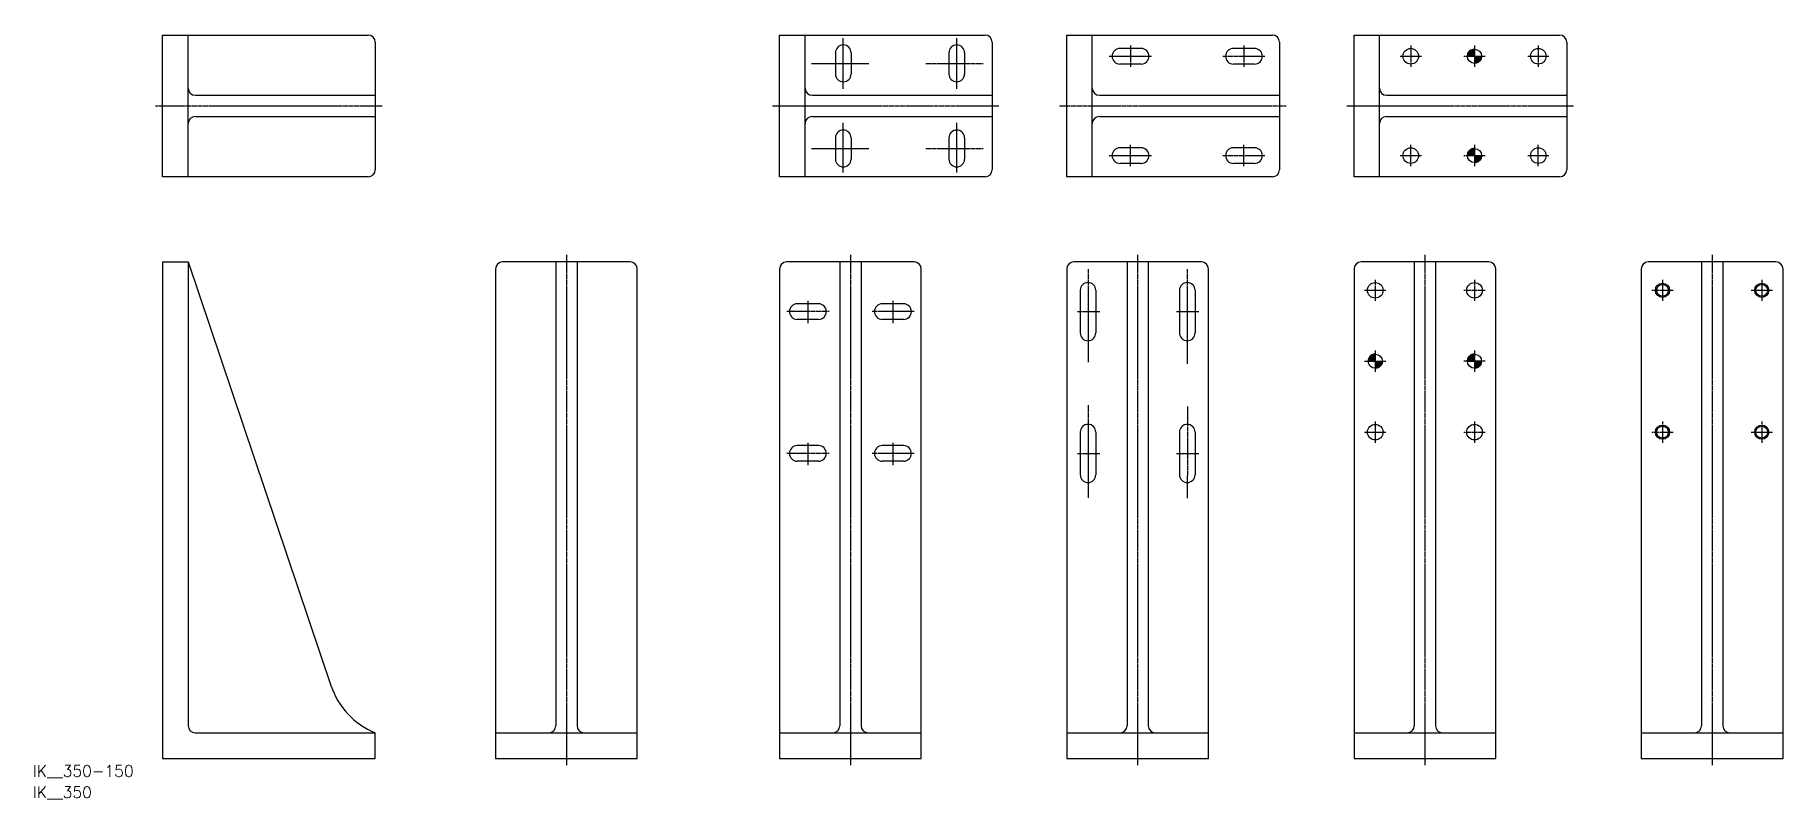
# Model space of a CAD drawing. Extents: x 11 to 1244, y 9 to 548.
import ezdxf

# ---------------------------------------------------------------- set-up
doc = ezdxf.new("R2010")
doc.units = 0
doc.linetypes.add('CENTER', pattern=[2, 1.25, -0.25, 0.25, -0.25])
doc.layers.get('0').update_dxf_attribs({"linetype": 'CONTINUOUS'})
doc.layers.add('CENTER', color=1, linetype='CENTER')
doc.styles.get("Standard").update_dxf_attribs({"font": 'txt.shx'})

# ---------------------------------------------------------------- blocks, each defined once
blk = doc.blocks.new('*U2')
at = {"color": 7, "linetype": 'CONTINUOUS'}
for p, q in [((1021.9, 534.2), (1021.7, 532.9)), ((1021.7, 532.9), (1026.7, 532.9)), ((1022.4, 535.4), (1021.9, 534.2)), ((1023.2, 536.5), (1022.4, 535.4)), ((1024.2, 537.3), (1023.2, 536.5)), ((1025.4, 537.8), (1024.2, 537.3)), ((1026.7, 537.9), (1025.4, 537.8)), ((1026.7, 537.8), (1026.7, 537.9)), ((1026.7, 537.8), (1026.7, 537.3)), ((1026.7, 537.3), (1026.7, 536.5)), ((1026.7, 536.5), (1026.7, 535.4)), ((1026.7, 535.4), (1026.7, 534.2)), ((1026.7, 534.2), (1026.7, 532.9)), ((1026.7, 532.9), (1031.7, 532.9)), ((1026.7, 532.9), (1026.7, 531.6)), ((1026.7, 531.6), (1026.7, 530.4)), ((1026.7, 530.4), (1026.7, 529.4)), ((1031, 530.4), (1030.2, 529.4)), ((1031.5, 531.6), (1031, 530.4)), ((1031.7, 532.9), (1031.5, 531.6)), ((1026.7, 529.4), (1026.7, 528.6)), ((1026.7, 528.6), (1026.7, 528.1)), ((1028, 528.1), (1026.7, 527.9)), ((1026.7, 527.9), (1026.7, 528.1)), ((1029.2, 528.6), (1028, 528.1)), ((1030.2, 529.4), (1029.2, 528.6))]:
    blk.add_line(p, q, dxfattribs=at)
for points in [[(1021.9, 534.2), (1021.7, 532.9), (1026.7, 532.9)], [(1021.7, 532.9), (1021.7, 532.9), (1026.7, 532.9)], [(1022.4, 535.4), (1021.9, 534.2), (1026.7, 534.2)], [(1023.2, 536.5), (1022.4, 535.4), (1026.7, 535.4)], [(1024.2, 537.3), (1023.2, 536.5), (1026.7, 536.5)], [(1025.4, 537.8), (1024.2, 537.3), (1026.7, 537.3)], [(1026.7, 537.9), (1025.4, 537.8), (1026.7, 537.8)], [(1026.7, 532.9), (1026.7, 532.9), (1031.7, 532.9)], [(1026.7, 532.9), (1026.7, 531.6), (1031.5, 531.6)], [(1026.7, 531.6), (1026.7, 530.4), (1031, 530.4)], [(1026.7, 530.4), (1026.7, 529.4), (1030.2, 529.4)], [(1026.7, 529.4), (1026.7, 528.6), (1029.2, 528.6)], [(1026.7, 528.6), (1026.7, 528.1), (1028, 528.1)]]:
    blk.add_solid(points, dxfattribs=at)
at = {"color": 7, "linetype": 'CONTINUOUS', "extrusion": (0, 0, -1)}
for points in [[(-1021.9, 534.2), (-1026.7, 534.2), (-1026.7, 532.9)], [(-1022.4, 535.4), (-1026.7, 535.4), (-1026.7, 534.2)], [(-1023.2, 536.5), (-1026.7, 536.5), (-1026.7, 535.4)], [(-1024.2, 537.3), (-1026.7, 537.3), (-1026.7, 536.5)], [(-1025.4, 537.8), (-1026.7, 537.8), (-1026.7, 537.3)], [(-1026.7, 532.9), (-1031.7, 532.9), (-1031.5, 531.6)], [(-1026.7, 531.6), (-1031.5, 531.6), (-1031, 530.4)], [(-1026.7, 530.4), (-1031, 530.4), (-1030.2, 529.4)], [(-1026.7, 529.4), (-1030.2, 529.4), (-1029.2, 528.6)], [(-1026.7, 528.6), (-1029.2, 528.6), (-1028, 528.1)], [(-1026.7, 528.1), (-1028, 528.1), (-1026.7, 527.9)]]:
    blk.add_solid(points, dxfattribs=at)
blk = doc.blocks.new('*U3')
at = {"color": 7, "linetype": 'CONTINUOUS'}
for p, q in [((1021.9, 464.2), (1021.7, 462.9)), ((1021.7, 462.9), (1026.7, 462.9)), ((1022.4, 465.4), (1021.9, 464.2)), ((1023.2, 466.5), (1022.4, 465.4)), ((1024.2, 467.3), (1023.2, 466.5)), ((1025.4, 467.8), (1024.2, 467.3)), ((1026.7, 467.9), (1025.4, 467.8)), ((1026.7, 467.8), (1026.7, 467.9)), ((1026.7, 467.8), (1026.7, 467.3)), ((1026.7, 467.3), (1026.7, 466.5)), ((1026.7, 466.5), (1026.7, 465.4)), ((1026.7, 465.4), (1026.7, 464.2)), ((1026.7, 464.2), (1026.7, 462.9)), ((1026.7, 462.9), (1031.7, 462.9)), ((1026.7, 462.9), (1026.7, 461.6)), ((1026.7, 461.6), (1026.7, 460.4)), ((1026.7, 460.4), (1026.7, 459.4)), ((1026.7, 459.4), (1026.7, 458.6)), ((1026.7, 458.6), (1026.7, 458.1)), ((1028, 458.1), (1026.7, 457.9)), ((1026.7, 457.9), (1026.7, 458.1)), ((1029.2, 458.6), (1028, 458.1)), ((1030.2, 459.4), (1029.2, 458.6)), ((1031, 460.4), (1030.2, 459.4)), ((1031.5, 461.6), (1031, 460.4)), ((1031.7, 462.9), (1031.5, 461.6))]:
    blk.add_line(p, q, dxfattribs=at)
for points in [[(1021.9, 464.2), (1021.7, 462.9), (1026.7, 462.9)], [(1021.7, 462.9), (1021.7, 462.9), (1026.7, 462.9)], [(1022.4, 465.4), (1021.9, 464.2), (1026.7, 464.2)], [(1023.2, 466.5), (1022.4, 465.4), (1026.7, 465.4)], [(1024.2, 467.3), (1023.2, 466.5), (1026.7, 466.5)], [(1025.4, 467.8), (1024.2, 467.3), (1026.7, 467.3)], [(1026.7, 467.9), (1025.4, 467.8), (1026.7, 467.8)], [(1026.7, 462.9), (1026.7, 462.9), (1031.7, 462.9)], [(1026.7, 462.9), (1026.7, 461.6), (1031.5, 461.6)], [(1026.7, 461.6), (1026.7, 460.4), (1031, 460.4)], [(1026.7, 460.4), (1026.7, 459.4), (1030.2, 459.4)], [(1026.7, 459.4), (1026.7, 458.6), (1029.2, 458.6)], [(1026.7, 458.6), (1026.7, 458.1), (1028, 458.1)]]:
    blk.add_solid(points, dxfattribs=at)
at = {"color": 7, "linetype": 'CONTINUOUS', "extrusion": (0, 0, -1)}
for points in [[(-1021.9, 464.2), (-1026.7, 464.2), (-1026.7, 462.9)], [(-1022.4, 465.4), (-1026.7, 465.4), (-1026.7, 464.2)], [(-1023.2, 466.5), (-1026.7, 466.5), (-1026.7, 465.4)], [(-1024.2, 467.3), (-1026.7, 467.3), (-1026.7, 466.5)], [(-1025.4, 467.8), (-1026.7, 467.8), (-1026.7, 467.3)], [(-1026.7, 462.9), (-1031.7, 462.9), (-1031.5, 461.6)], [(-1026.7, 461.6), (-1031.5, 461.6), (-1031, 460.4)], [(-1026.7, 460.4), (-1031, 460.4), (-1030.2, 459.4)], [(-1026.7, 459.4), (-1030.2, 459.4), (-1029.2, 458.6)], [(-1026.7, 458.6), (-1029.2, 458.6), (-1028, 458.1)], [(-1026.7, 458.1), (-1028, 458.1), (-1026.7, 457.9)]]:
    blk.add_solid(points, dxfattribs=at)
blk = doc.blocks.new('*U4')
at = {"color": 7, "linetype": 'CONTINUOUS'}
for p, q in [((1023.2, 321.5), (1022.4, 320.4)), ((1024.2, 322.3), (1023.2, 321.5)), ((1025.4, 322.8), (1024.2, 322.3)), ((1026.7, 322.9), (1025.4, 322.8)), ((1026.7, 322.8), (1026.7, 322.9)), ((1026.7, 322.8), (1026.7, 322.3)), ((1026.7, 322.3), (1026.7, 321.5)), ((1026.7, 321.5), (1026.7, 320.4)), ((1021.9, 319.2), (1021.7, 317.9)), ((1021.7, 317.9), (1026.7, 317.9)), ((1022.4, 320.4), (1021.9, 319.2)), ((1026.7, 320.4), (1026.7, 319.2)), ((1026.7, 319.2), (1026.7, 317.9)), ((1026.7, 317.9), (1031.7, 317.9)), ((1026.7, 317.9), (1026.7, 316.6)), ((1026.7, 316.6), (1026.7, 315.4)), ((1026.7, 315.4), (1026.7, 314.4)), ((1026.7, 314.4), (1026.7, 313.6)), ((1026.7, 313.6), (1026.7, 313.1)), ((1028, 313.1), (1026.7, 312.9)), ((1026.7, 312.9), (1026.7, 313.1)), ((1029.2, 313.6), (1028, 313.1)), ((1030.2, 314.4), (1029.2, 313.6)), ((1031, 315.4), (1030.2, 314.4)), ((1031.5, 316.6), (1031, 315.4)), ((1031.7, 317.9), (1031.5, 316.6))]:
    blk.add_line(p, q, dxfattribs=at)
for points in [[(1023.2, 321.5), (1022.4, 320.4), (1026.7, 320.4)], [(1024.2, 322.3), (1023.2, 321.5), (1026.7, 321.5)], [(1025.4, 322.8), (1024.2, 322.3), (1026.7, 322.3)], [(1026.7, 322.9), (1025.4, 322.8), (1026.7, 322.8)], [(1021.9, 319.2), (1021.7, 317.9), (1026.7, 317.9)], [(1021.7, 317.9), (1021.7, 317.9), (1026.7, 317.9)], [(1022.4, 320.4), (1021.9, 319.2), (1026.7, 319.2)], [(1026.7, 317.9), (1026.7, 317.9), (1031.7, 317.9)], [(1026.7, 317.9), (1026.7, 316.6), (1031.5, 316.6)], [(1026.7, 316.6), (1026.7, 315.4), (1031, 315.4)], [(1026.7, 315.4), (1026.7, 314.4), (1030.2, 314.4)], [(1026.7, 314.4), (1026.7, 313.6), (1029.2, 313.6)], [(1026.7, 313.6), (1026.7, 313.1), (1028, 313.1)]]:
    blk.add_solid(points, dxfattribs=at)
at = {"color": 7, "linetype": 'CONTINUOUS', "extrusion": (0, 0, -1)}
for points in [[(-1023.2, 321.5), (-1026.7, 321.5), (-1026.7, 320.4)], [(-1024.2, 322.3), (-1026.7, 322.3), (-1026.7, 321.5)], [(-1025.4, 322.8), (-1026.7, 322.8), (-1026.7, 322.3)], [(-1021.9, 319.2), (-1026.7, 319.2), (-1026.7, 317.9)], [(-1022.4, 320.4), (-1026.7, 320.4), (-1026.7, 319.2)], [(-1026.7, 317.9), (-1031.7, 317.9), (-1031.5, 316.6)], [(-1026.7, 316.6), (-1031.5, 316.6), (-1031, 315.4)], [(-1026.7, 315.4), (-1031, 315.4), (-1030.2, 314.4)], [(-1026.7, 314.4), (-1030.2, 314.4), (-1029.2, 313.6)], [(-1026.7, 313.6), (-1029.2, 313.6), (-1028, 313.1)], [(-1026.7, 313.1), (-1028, 313.1), (-1026.7, 312.9)]]:
    blk.add_solid(points, dxfattribs=at)
blk = doc.blocks.new('*U5')
at = {"color": 7, "linetype": 'CONTINUOUS'}
for p, q in [((953.2, 321.5), (952.4, 320.4)), ((954.2, 322.3), (953.2, 321.5)), ((955.4, 322.8), (954.2, 322.3)), ((956.7, 322.9), (955.4, 322.8)), ((956.7, 322.8), (956.7, 322.9)), ((956.7, 322.8), (956.7, 322.3)), ((956.7, 322.3), (956.7, 321.5)), ((956.7, 321.5), (956.7, 320.4)), ((951.9, 319.2), (951.7, 317.9)), ((951.7, 317.9), (956.7, 317.9)), ((952.4, 320.4), (951.9, 319.2)), ((956.7, 320.4), (956.7, 319.2)), ((956.7, 319.2), (956.7, 317.9)), ((956.7, 317.9), (961.7, 317.9)), ((956.7, 317.9), (956.7, 316.6)), ((956.7, 316.6), (956.7, 315.4)), ((956.7, 315.4), (956.7, 314.4)), ((956.7, 314.4), (956.7, 313.6)), ((956.7, 313.6), (956.7, 313.1)), ((958, 313.1), (956.7, 312.9)), ((956.7, 312.9), (956.7, 313.1)), ((959.2, 313.6), (958, 313.1)), ((960.2, 314.4), (959.2, 313.6)), ((961, 315.4), (960.2, 314.4)), ((961.5, 316.6), (961, 315.4)), ((961.7, 317.9), (961.5, 316.6))]:
    blk.add_line(p, q, dxfattribs=at)
for points in [[(953.2, 321.5), (952.4, 320.4), (956.7, 320.4)], [(954.2, 322.3), (953.2, 321.5), (956.7, 321.5)], [(955.4, 322.8), (954.2, 322.3), (956.7, 322.3)], [(956.7, 322.9), (955.4, 322.8), (956.7, 322.8)], [(951.9, 319.2), (951.7, 317.9), (956.7, 317.9)], [(951.7, 317.9), (951.7, 317.9), (956.7, 317.9)], [(952.4, 320.4), (951.9, 319.2), (956.7, 319.2)], [(956.7, 317.9), (956.7, 317.9), (961.7, 317.9)], [(956.7, 317.9), (956.7, 316.6), (961.5, 316.6)], [(956.7, 316.6), (956.7, 315.4), (961, 315.4)], [(956.7, 315.4), (956.7, 314.4), (960.2, 314.4)], [(956.7, 314.4), (956.7, 313.6), (959.2, 313.6)], [(956.7, 313.6), (956.7, 313.1), (958, 313.1)]]:
    blk.add_solid(points, dxfattribs=at)
at = {"color": 7, "linetype": 'CONTINUOUS', "extrusion": (0, 0, -1)}
for points in [[(-953.2, 321.5), (-956.7, 321.5), (-956.7, 320.4)], [(-954.2, 322.3), (-956.7, 322.3), (-956.7, 321.5)], [(-955.4, 322.8), (-956.7, 322.8), (-956.7, 322.3)], [(-951.9, 319.2), (-956.7, 319.2), (-956.7, 317.9)], [(-952.4, 320.4), (-956.7, 320.4), (-956.7, 319.2)], [(-956.7, 317.9), (-961.7, 317.9), (-961.5, 316.6)], [(-956.7, 316.6), (-961.5, 316.6), (-961, 315.4)], [(-956.7, 315.4), (-961, 315.4), (-960.2, 314.4)], [(-956.7, 314.4), (-960.2, 314.4), (-959.2, 313.6)], [(-956.7, 313.6), (-959.2, 313.6), (-958, 313.1)], [(-956.7, 313.1), (-958, 313.1), (-956.7, 312.9)]]:
    blk.add_solid(points, dxfattribs=at)

msp = doc.modelspace()

# ---------------------------------------------------------------- linework, layer by layer
at = {"color": 7, "linetype": 'CONTINUOUS'}
for p, q in [((101.4, 547.9), (246.4, 547.9)), ((101.4, 447.9), (101.4, 547.9)), ((119.4, 447.9), (119.4, 547.9)), ((251.4, 542.9), (251.4, 452.9)), ((536.5, 547.9), (681.5, 547.9)), ((536.5, 447.9), (536.5, 547.9)), ((554.5, 447.9), (554.5, 547.9)), ((686.5, 542.9), (686.5, 452.9)), ((739.1, 547.9), (884.1, 547.9)), ((739.1, 447.9), (739.1, 547.9)), ((757.1, 447.9), (757.1, 547.9)), ((889.1, 542.9), (889.1, 452.9)), ((941.7, 547.9), (1086.7, 547.9)), ((941.7, 447.9), (941.7, 547.9)), ((959.7, 447.9), (959.7, 547.9)), ((1091.7, 542.9), (1091.7, 452.9)), ((576, 535.4), (576, 520.4)), ((587, 535.4), (587, 520.4)), ((656, 535.4), (656, 520.4)), ((667, 535.4), (667, 520.4)), ((791.6, 538.4), (776.6, 538.4)), ((871.6, 538.4), (856.6, 538.4)), ((791.6, 527.4), (776.6, 527.4)), ((871.6, 527.4), (856.6, 527.4)), ((124.4, 505.4), (251.4, 505.4)), ((559.5, 505.4), (686.5, 505.4)), ((762.1, 505.4), (889.1, 505.4)), ((964.7, 505.4), (1091.7, 505.4)), ((124.4, 490.4), (251.4, 490.4)), ((559.5, 490.4), (686.5, 490.4)), ((762.1, 490.4), (889.1, 490.4)), ((964.7, 490.4), (1091.7, 490.4)), ((576, 475.4), (576, 460.4)), ((587, 475.4), (587, 460.4)), ((656, 475.4), (656, 460.4)), ((667, 475.4), (667, 460.4)), ((791.6, 468.4), (776.6, 468.4)), ((791.6, 457.4), (776.6, 457.4)), ((871.6, 468.4), (856.6, 468.4)), ((871.6, 457.4), (856.6, 457.4)), ((246.4, 447.9), (101.4, 447.9)), ((681.5, 447.9), (536.5, 447.9)), ((884.1, 447.9), (739.1, 447.9)), ((1086.7, 447.9), (941.7, 447.9)), ((101.4, 387.9), (101.4, 37.9)), ((101.4, 387.9), (119.4, 387.9)), ((119.4, 387.9), (119.4, 60.9)), ((336.2, 382.9), (336.2, 37.9)), ((431.2, 387.9), (341.2, 387.9)), ((378.7, 387.9), (378.7, 60.9)), ((393.7, 387.9), (393.7, 60.9)), ((436.2, 37.9), (436.2, 382.9)), ((536.5, 382.9), (536.5, 37.9)), ((631.5, 387.9), (541.5, 387.9)), ((579, 387.9), (579, 60.9)), ((594, 387.9), (594, 60.9)), ((636.5, 37.9), (636.5, 382.9)), ((739.1, 382.9), (739.1, 37.9)), ((834.1, 387.9), (744.1, 387.9)), ((781.6, 387.9), (781.6, 60.9)), ((796.6, 387.9), (796.6, 60.9)), ((839.1, 37.9), (839.1, 382.9)), ((941.7, 382.9), (941.7, 37.9)), ((1036.7, 387.9), (946.7, 387.9)), ((984.2, 387.9), (984.2, 60.9)), ((999.2, 387.9), (999.2, 60.9)), ((1041.7, 37.9), (1041.7, 382.9)), ((1144.3, 382.9), (1144.3, 37.9)), ((1239.3, 387.9), (1149.3, 387.9)), ((1186.8, 387.9), (1186.8, 60.9)), ((1201.8, 387.9), (1201.8, 60.9)), ((1244.3, 37.9), (1244.3, 382.9)), ((564, 358.4), (549, 358.4)), ((624, 358.4), (609, 358.4)), ((748.6, 367.9), (748.6, 337.9)), ((759.6, 367.9), (759.6, 337.9)), ((818.6, 367.9), (818.6, 337.9)), ((829.6, 367.9), (829.6, 337.9)), ((564, 347.4), (549, 347.4)), ((624, 347.4), (609, 347.4)), ((748.6, 267.9), (748.6, 237.9)), ((759.6, 267.9), (759.6, 237.9)), ((818.6, 267.9), (818.6, 237.9)), ((829.6, 267.9), (829.6, 237.9)), ((564, 258.4), (549, 258.4)), ((564, 247.4), (549, 247.4)), ((624, 258.4), (609, 258.4)), ((624, 247.4), (609, 247.4)), ((124.4, 55.9), (251.4, 55.9)), ((251.4, 37.9), (251.4, 55.9)), ((336.2, 55.9), (436.2, 55.9)), ((536.5, 55.9), (636.5, 55.9)), ((739.1, 55.9), (839.1, 55.9)), ((941.7, 55.9), (1041.7, 55.9)), ((1144.3, 55.9), (1244.3, 55.9)), ((101.4, 37.9), (251.4, 37.9)), ((336.2, 37.9), (436.2, 37.9)), ((536.5, 37.9), (636.5, 37.9)), ((739.1, 37.9), (839.1, 37.9)), ((941.7, 37.9), (1041.7, 37.9)), ((1144.3, 37.9), (1244.3, 37.9))]:
    msp.add_line(p, q, dxfattribs=at)
msp.add_lwpolyline([(119.4, 387.9), (220.1, 89.3, 0.2177), (251.4, 55.9, 0.196579)], format="xyb", dxfattribs=at)
for centre, radius in [((981.7, 532.9), 5.5), ((1026.7, 532.9), 5), ((1071.7, 532.9), 5.5), ((981.7, 462.9), 5.5), ((1026.7, 462.9), 5), ((1071.7, 462.9), 5.5), ((956.7, 367.9), 5.5), ((1026.7, 367.9), 5.5), ((1159.3, 367.9), 4.19), ((1229.3, 367.9), 4.19), ((956.7, 317.9), 5), ((1026.7, 317.9), 5), ((956.7, 267.9), 5.5), ((1026.7, 267.9), 5.5), ((1159.3, 267.9), 4.19), ((1229.3, 267.9), 4.19)]:
    msp.add_circle(centre, radius, dxfattribs=at)
at = {"color": 3, "linetype": 'CONTINUOUS'}
for centre in [(1159.3, 367.9), (1229.3, 367.9), (1159.3, 267.9), (1229.3, 267.9)]:
    msp.add_circle(centre, 5, dxfattribs=at)
at = {"color": 7, "linetype": 'CONTINUOUS'}
for centre, radius, start, end in [((246.4, 542.9), 5, 0, 90), ((681.5, 542.9), 5, 0, 90), ((884.1, 542.9), 5, 0, 90), ((1086.7, 542.9), 5, 0, 90), ((581.5, 535.4), 5.5, 0, 180), ((661.5, 535.4), 5.5, 0, 180), ((776.6, 532.9), 5.5, 90, 270), ((791.6, 532.9), 5.5, 270, 90), ((856.6, 532.9), 5.5, 90, 270), ((871.6, 532.9), 5.5, 270, 90), ((581.5, 520.4), 5.5, 180, 0), ((661.5, 520.4), 5.5, 180, 0), ((124.4, 510.4), 5, 180, 270), ((559.5, 510.4), 5, 180, 270), ((762.1, 510.4), 5, 180, 270), ((964.7, 510.4), 5, 180, 270), ((124.4, 485.4), 5, 90, 180), ((559.5, 485.4), 5, 90, 180), ((581.5, 475.4), 5.5, 0, 180), ((661.5, 475.4), 5.5, 0, 180), ((762.1, 485.4), 5, 90, 180), ((964.7, 485.4), 5, 90, 180), ((581.5, 460.4), 5.5, 180, 0), ((661.5, 460.4), 5.5, 180, 0), ((776.6, 462.9), 5.5, 90, 270), ((791.6, 462.9), 5.5, 270, 90), ((856.6, 462.9), 5.5, 90, 270), ((871.6, 462.9), 5.5, 270, 90), ((246.4, 452.9), 5, 270, 0), ((681.5, 452.9), 5, 270, 0), ((884.1, 452.9), 5, 270, 0), ((1086.7, 452.9), 5, 270, 0), ((341.2, 382.9), 5, 90, 180), ((431.2, 382.9), 5, 0, 90), ((541.5, 382.9), 5, 90, 180), ((631.5, 382.9), 5, 0, 90), ((744.1, 382.9), 5, 90, 180), ((834.1, 382.9), 5, 0, 90), ((946.7, 382.9), 5, 90, 180), ((1036.7, 382.9), 5, 0, 90), ((1149.3, 382.9), 5, 90, 180), ((1239.3, 382.9), 5, 0, 90), ((754.1, 367.9), 5.5, 0, 180), ((824.1, 367.9), 5.5, 0, 180), ((549, 352.9), 5.5, 90, 270), ((564, 352.9), 5.5, 270, 90), ((609, 352.9), 5.5, 90, 270), ((624, 352.9), 5.5, 270, 90), ((754.1, 337.9), 5.5, 180, 0), ((824.1, 337.9), 5.5, 180, 0), ((754.1, 267.9), 5.5, 0, 180), ((824.1, 267.9), 5.5, 0, 180), ((549, 252.9), 5.5, 90, 270), ((564, 252.9), 5.5, 270, 90), ((609, 252.9), 5.5, 90, 270), ((624, 252.9), 5.5, 270, 90), ((754.1, 237.9), 5.5, 180, 0), ((824.1, 237.9), 5.5, 180, 0), ((124.4, 60.9), 5, 180, 270), ((373.7, 60.9), 5, 270, 0), ((398.7, 60.9), 5, 180, 270), ((574, 60.9), 5, 270, 0), ((599, 60.9), 5, 180, 270), ((776.6, 60.9), 5, 270, 0), ((801.6, 60.9), 5, 180, 270), ((979.2, 60.9), 5, 270, 0), ((1004.2, 60.9), 5, 180, 270), ((1181.8, 60.9), 5, 270, 0), ((1206.8, 60.9), 5, 180, 270)]:
    msp.add_arc(centre, radius, start, end, dxfattribs=at)
at = {"layer": 'CENTER', "color": 1, "linetype": 'CENTER'}
for p, q in [((581.5, 509.9), (581.5, 545.9)), ((661.5, 509.9), (661.5, 545.9)), ((769.1, 532.9), (799.1, 532.9)), ((784.1, 540.4), (784.1, 525.4)), ((849.1, 532.9), (879.1, 532.9)), ((864.1, 540.4), (864.1, 525.4)), ((974.2, 532.9), (989.2, 532.9)), ((981.7, 540.4), (981.7, 525.4)), ((1019.2, 532.9), (1034.2, 532.9)), ((1026.7, 540.4), (1026.7, 525.4)), ((1064.2, 532.9), (1079.2, 532.9)), ((1071.7, 540.4), (1071.7, 525.4)), ((559, 527.9), (599.6, 527.9)), ((639.6, 527.9), (680.2, 527.9)), ((96.4, 497.9), (256.4, 497.9)), ((531.5, 497.9), (691.5, 497.9)), ((734.1, 497.9), (894.1, 497.9)), ((936.7, 497.9), (1096.7, 497.9)), ((581.5, 450.9), (581.5, 485.9)), ((661.5, 450.9), (661.5, 485.9)), ((784.1, 455.4), (784.1, 470.4)), ((864.1, 455.4), (864.1, 470.4)), ((981.7, 455.4), (981.7, 470.4)), ((1026.7, 470.4), (1026.7, 455.4)), ((1071.7, 455.4), (1071.7, 470.4)), ((559, 467.9), (599.6, 467.9)), ((639.6, 467.9), (680.2, 467.9)), ((769.1, 462.9), (799.1, 462.9)), ((849.1, 462.9), (879.1, 462.9)), ((974.2, 462.9), (989.2, 462.9)), ((1019.2, 462.9), (1034.2, 462.9)), ((1064.2, 462.9), (1079.2, 462.9)), ((386.2, 392.9), (386.2, 32.9)), ((586.5, 392.9), (586.5, 32.9)), ((754.1, 382.9), (754.1, 316.9)), ((789.1, 392.9), (789.1, 32.9)), ((824.1, 382.9), (824.1, 316)), ((991.7, 392.9), (991.7, 32.9)), ((1194.3, 392.9), (1194.3, 32.9)), ((956.7, 375.4), (956.7, 360.4)), ((1026.7, 375.4), (1026.7, 360.4)), ((1159.3, 375.4), (1159.3, 360.4)), ((1229.3, 375.4), (1229.3, 360.4)), ((556.5, 360.4), (556.5, 344.4)), ((616.5, 360.4), (616.5, 344.4)), ((949.2, 367.9), (964.2, 367.9)), ((1019.2, 367.9), (1034.2, 367.9)), ((1151.8, 367.9), (1166.8, 367.9)), ((1221.8, 367.9), (1236.8, 367.9)), ((571.5, 352.9), (541.5, 352.9)), ((631.5, 352.9), (601.5, 352.9)), ((746.6, 352.9), (762.6, 352.9)), ((816.6, 352.9), (832.6, 352.9)), ((956.7, 325.4), (956.7, 310.4)), ((1026.7, 325.4), (1026.7, 310.4)), ((949.2, 317.9), (964.2, 317.9)), ((1034.2, 317.9), (1019.2, 317.9)), ((754.1, 286.9), (754.1, 221.4)), ((824.3, 286), (824.1, 221.4)), ((956.7, 275.4), (956.7, 260.4)), ((1026.7, 275.4), (1026.7, 260.4)), ((1159.3, 275.4), (1159.3, 260.4)), ((1229.3, 275.4), (1229.3, 260.4)), ((556.5, 260.4), (556.5, 244.4)), ((616.5, 260.4), (616.5, 244.4)), ((949.2, 267.9), (964.2, 267.9)), ((1019.2, 267.9), (1034.2, 267.9)), ((1151.8, 267.9), (1166.8, 267.9)), ((1221.8, 267.9), (1236.8, 267.9)), ((571.5, 252.9), (541.5, 252.9)), ((631.5, 252.9), (601.5, 252.9)), ((746.6, 252.9), (762.6, 252.9)), ((816.6, 252.9), (832.6, 252.9))]:
    msp.add_line(p, q, dxfattribs=at)

# ---------------------------------------------------------------- block references
at = {"color": 7, "linetype": 'CONTINUOUS'}
for name in ['*U2', '*U3', '*U5', '*U4']:
    msp.add_blockref(name, (0, 0), dxfattribs=at)

# ---------------------------------------------------------------- texts
for s, p in [('IK__350-150', (10, 25)), ('IK__350', (10, 10))]:
    msp.add_text(s, height=8, dxfattribs=at).set_placement(p)

doc.saveas('drawing.dxf')
